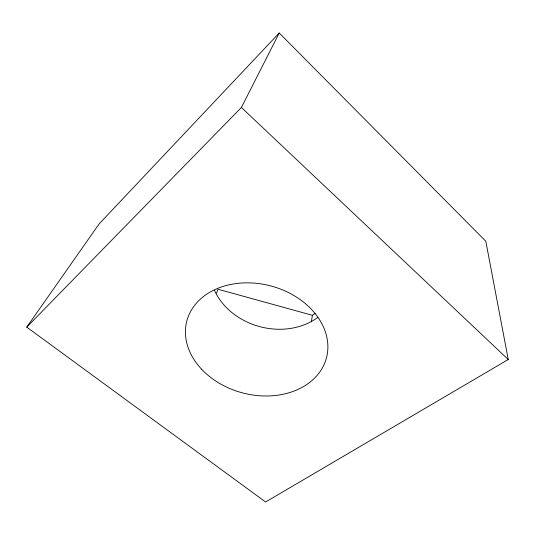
<?xml version="1.0" encoding="UTF-8"?>
<svg xmlns="http://www.w3.org/2000/svg" width="535" height="535" viewBox="0 0 535 535"><rect width="100%" height="100%" fill="white"/><g stroke="black" fill="none" stroke-linecap="round" stroke-linejoin="round"><path stroke-width="0.8" d="M311.303 321.903L312.42 315.309L315.082 313.329M216.548 293.153L217.999 289.234L312.42 315.309M26.75 327.132L241.405 107.461L279.23 33.003L485.813 241.258L508.25 359.52L265.601 501.997L26.75 327.132L99.089 223.958L279.23 33.003M241.405 107.461L508.25 359.52M317.777 317.389A63.799 52.276 14.8 0 1 214.495 290.338M201.615 369.25A72.212 55.319 14.8 0 0 323.334 366.127A72.212 55.319 14.8 0 0 244.997 282.868A72.212 55.319 14.8 0 0 201.615 369.25"/></g></svg>
